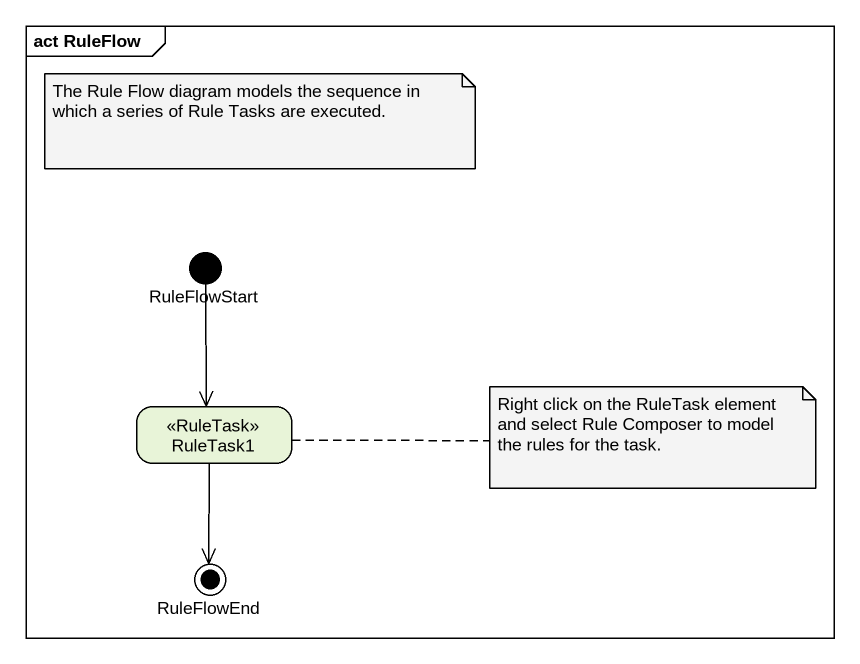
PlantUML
@startuml
mainframe act RuleFlow
hide empty description
state RuleFlowStart <<start>>
state RuleTask1 <<RuleTask>>
state RuleFlowEnd <<end>>
RuleFlowStart --> RuleTask1
RuleTask1 --> RuleFlowEnd
note as N1
  The Rule Flow diagram models the sequence in which a series of Rule Tasks are executed.
end note
note right of RuleTask1 : Right click on the RuleTask element and select Rule Composer to model the rules for the task.
@enduml
